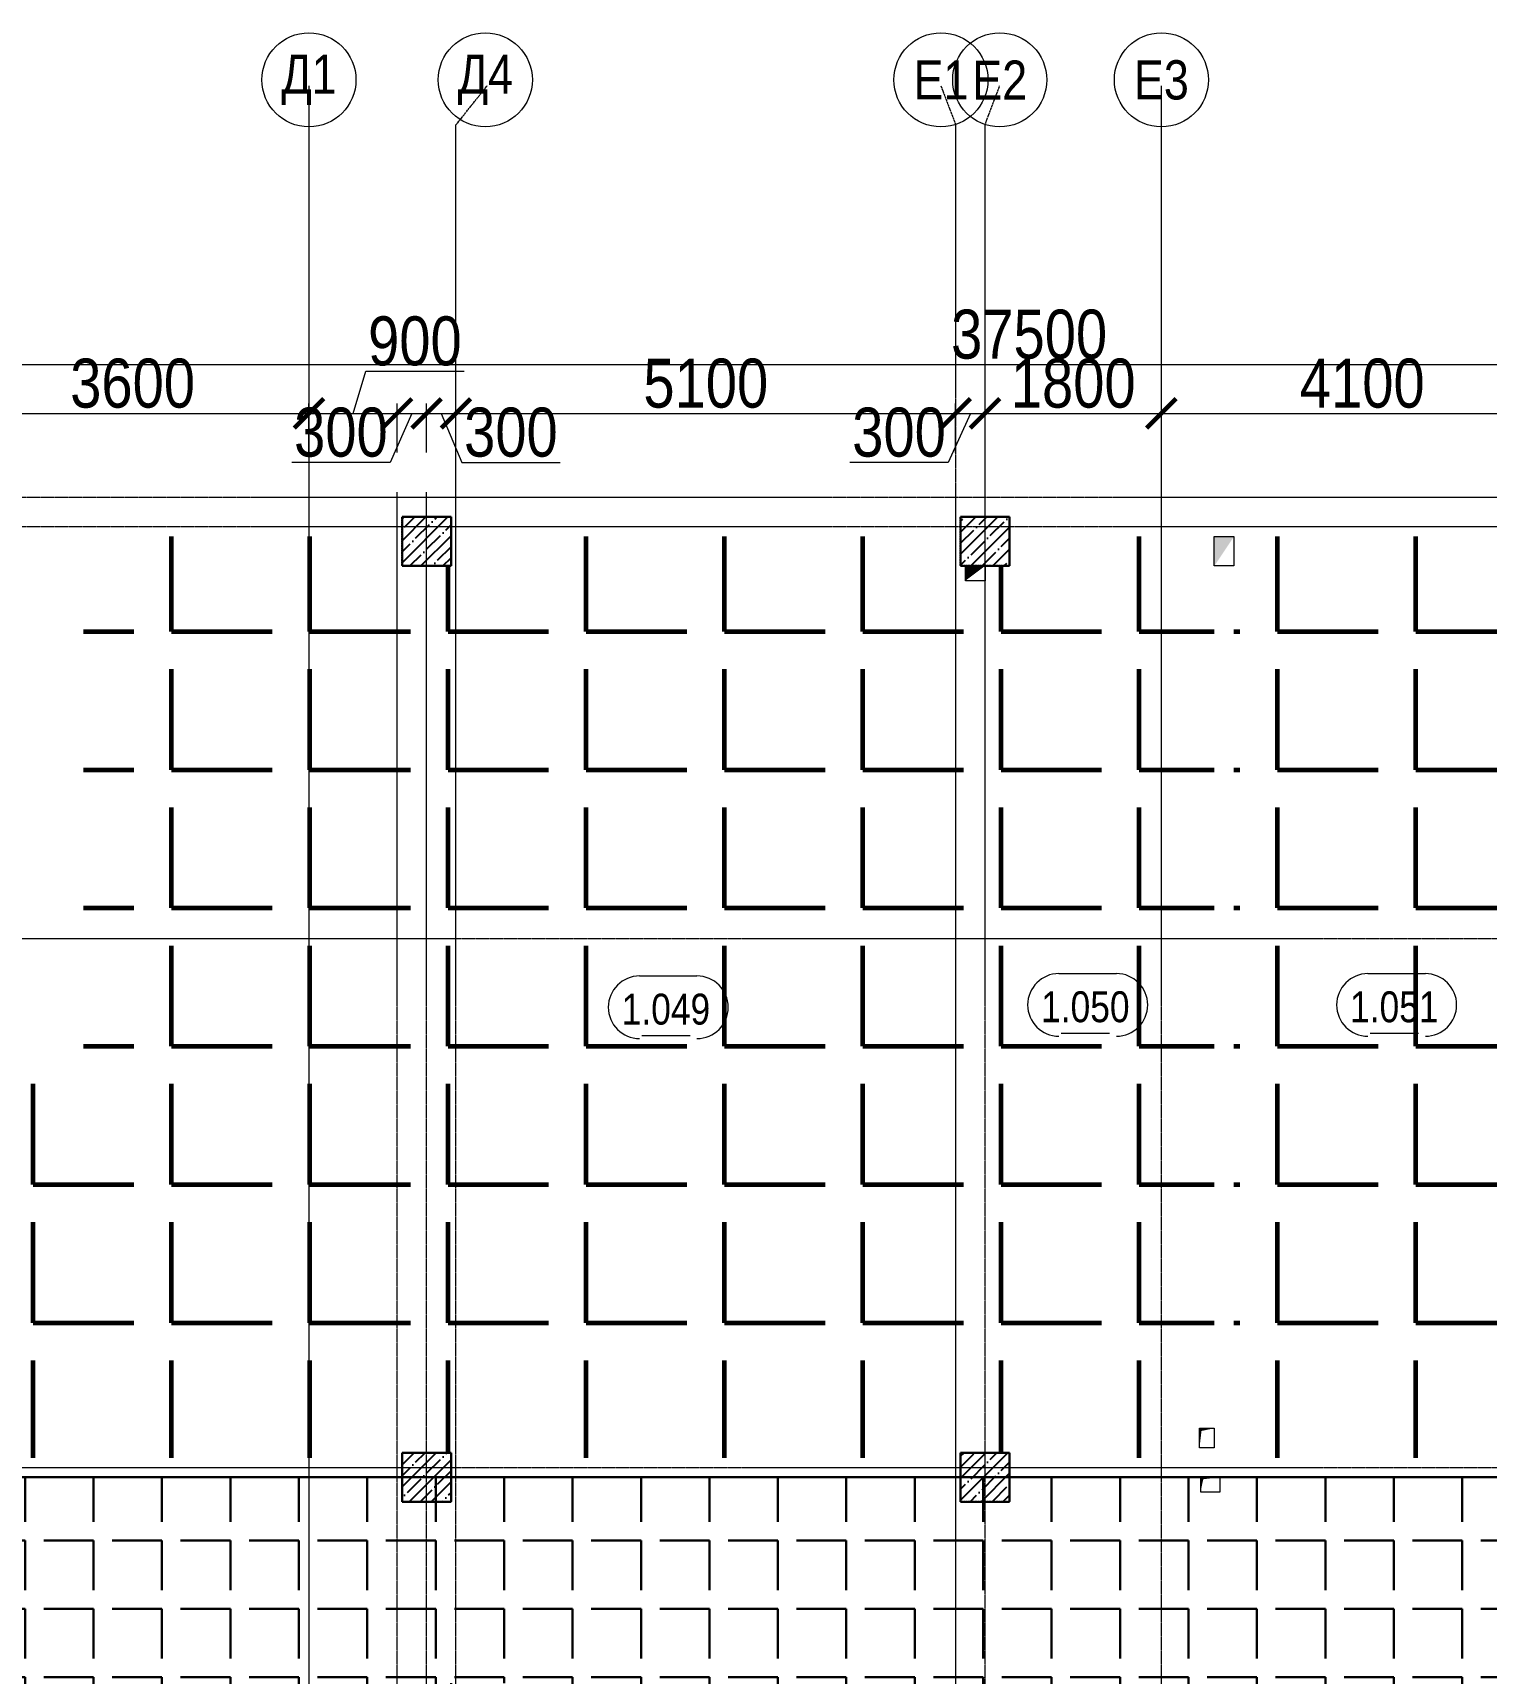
# Model space of a CAD drawing. Header units: millimetres. Extents: x -65509 to 912790, y 446 to 713294.
# Drawn here: x 8461 to 23295, y 79672 to 96413 of the extents above; entities that cross this region are included whole.
import ezdxf
from ezdxf.enums import TextEntityAlignment as Align

# ---------------------------------------------------------------- set-up
doc = ezdxf.new("R2010")
doc.units = ezdxf.units.MM
doc.linetypes.add('CENTER2', pattern=[28.575, 19.05, -3.175, 3.175, -3.175])
doc.linetypes.add('HIDDEN2', pattern=[4.7625, 3.175, -1.5875])
doc.layers.get('Defpoints').update_dxf_attribs({"color": 250})
for name, color, linetype, lineweight in [('7.5) Плитка тип 6                    6 вып', 90, 'Continuous', 60), ('9.1) Линолеум 9  9.2 Инв', 3, 'Continuous', 60), ('АР_Area', 250, 'Continuous', 5), ('АР_Колонны', 250, 'Continuous', 30), ('АР_Стены ЖБ', 250, 'Continuous', 35), ('АР_Штриховка', 250, 'Continuous', 0), ('ВК_Шахты', 250, 'Continuous', 9), ('ОВ_Отопление', 250, 'Continuous', 5), ('РД_Оси_100', 250, 'Continuous', 0), ('РД_Оси_размер', 250, 'Continuous', 0)]:
    doc.layers.add(name, color=color, linetype=linetype, lineweight=lineweight)
doc.styles.add('style1', font='ARIALN.TTF')
doc.styles.add('ккк', font='isocpeur.ttf', dxfattribs={"width": 0.85, "oblique": 15})
doc.dimstyles.new('Dim100_ареал', dxfattribs={"dimscale": 100, "dimtxt": 2.5, "dimasz": 1, "dimexe": 1, "dimexo": 1, "dimgap": 0.5, "dimtad": 1, "dimzin": 12, "dimdsep": 46, "dimtxsty": 'style1', "dimblk": 'ARCHTICK', "dimcen": 1, "dimdle": 1, "dimclrd": 256, "dimclre": 256, "dimaunit": 1, "dimadec": 0, "dimazin": 3, "dimtfac": 1, "dimtmove": 1, "dimatfit": 3, "dimldrblk": 'OPEN30', "dimfxl": 4, "dimfxlon": 1, "dimtolj": 1, "dimtzin": 0, "dimlwd": 9, "dimlwe": 9, "dimarcsym": 0})
pattern_1 = [(45, (-120, -9128.87), (-112.2532, 112.2532), []), (45, (-7.75, -9128.87), (-112.2532, 112.2532), [198.4375, -39.6875, 0, -39.6875])]
pattern_2 = [(0, (0, 0), (0, 1410.97), [1026.16, -384.81]), (90, (0, 0), (-1410.97, 9e-14), [1026.16, -384.81])]

# ---------------------------------------------------------------- blocks, each defined once
blk = doc.blocks.new('otv')
at = {"linetype": 'Continuous'}
blk.add_lwpolyline([(0, -1), (0, 0), (1, 0), (1, -1)], close=True, dxfattribs=at)
blk.add_solid([(0, -1), (0, 0), (0.135, -0.137), (1, 0)], dxfattribs=at)
blk = doc.blocks.new('otv_в_стене')
at = {"linetype": 'Continuous'}
blk.add_lwpolyline([(0, -1), (0, 0), (1, 0), (1, -1)], close=True, dxfattribs=at)
blk.add_solid([(0, -1), (0, 0), (0.5, -0.5), (1, 0)], dxfattribs=at)
blk = doc.blocks.new('A-iden')
at = {"linetype": 'Continuous', "lineweight": 5}
blk.add_circle((0, -4), 3, dxfattribs=at)
at = {"color": 0, "linetype": 'Continuous', "lineweight": 20, "style": 'ккк', "width": 0.85}
blk.add_attdef('ID', text='', height=8, dxfattribs=at).set_placement((0.31, -3.85), align=Align.MIDDLE_CENTER)
blk = doc.blocks.new('_ArchTick')
at = {"color": 0, "linetype": 'ByBlock', "const_width": 0.15}
blk.add_lwpolyline([(-0.5, -0.5), (0.5, 0.5)], dxfattribs=at)
blk = doc.blocks.new('*D98')
at = {"layer": 'Defpoints', "color": 0, "transparency": 16777216}
for p in [(1233153, 224571), (1195653, 222571), (1233153, 222571)]:
    blk.add_point(p, dxfattribs=at)
at = {"layer": 'РД_Оси_размер', "lineweight": 9, "transparency": 16777216}
for p, q in [((1195653, 224171), (1195653, 224671)), ((1233153, 224171), (1233153, 224671)), ((1195553, 224571), (1233253, 224571))]:
    blk.add_line(p, q, dxfattribs=at)
at = {"layer": 'РД_Оси_размер', "lineweight": 9, "transparency": 16777216, "xscale": 300, "yscale": 300, "zscale": 300, "rotation": 180}
blk.add_blockref('_ArchTick', (1195653, 224571), dxfattribs=at)
at = {"layer": 'РД_Оси_размер', "lineweight": 9, "transparency": 16777216, "xscale": 300, "yscale": 300, "zscale": 300}
blk.add_blockref('_ArchTick', (1233153, 224571), dxfattribs=at)
at = {"layer": 'РД_Оси_размер', "color": 0, "transparency": 16777216, "insert": (1214403, 224876), "char_height": 500, "attachment_point": 5, "style": 'style1'}
blk.add_mtext('\\A1;37500', dxfattribs=at)
blk = doc.blocks.new('_Open30')
at = {"color": 0, "linetype": 'ByBlock', "lineweight": -2}
for p, q in [((-1, 0.268), (0, 0)), ((0, 0), (-1, -0.268)), ((0, 0), (-1, 0))]:
    blk.add_line(p, q, dxfattribs=at)
blk = doc.blocks.new('*D103')
at = {"layer": 'Defpoints', "color": 0, "transparency": 16777216}
for p in [(1207053, 224071), (1203453, 222571), (1207053, 222571)]:
    blk.add_point(p, dxfattribs=at)
at = {"layer": 'РД_Оси_размер', "lineweight": 9, "transparency": 16777216}
for p, q in [((1203453, 223671), (1203453, 224171)), ((1207053, 223671), (1207053, 224171)), ((1203353, 224071), (1207153, 224071))]:
    blk.add_line(p, q, dxfattribs=at)
at = {"layer": 'РД_Оси_размер', "lineweight": 9, "transparency": 16777216, "xscale": 300, "yscale": 300, "zscale": 300, "rotation": 180}
blk.add_blockref('_ArchTick', (1203453, 224071), dxfattribs=at)
at = {"layer": 'РД_Оси_размер', "lineweight": 9, "transparency": 16777216, "xscale": 300, "yscale": 300, "zscale": 300}
blk.add_blockref('_ArchTick', (1207053, 224071), dxfattribs=at)
at = {"layer": 'РД_Оси_размер', "color": 0, "transparency": 16777216, "insert": (1205253, 224376), "char_height": 500, "attachment_point": 5, "style": 'style1'}
blk.add_mtext('\\A1;3600', dxfattribs=at)
blk = doc.blocks.new('*D104')
at = {"layer": 'Defpoints', "color": 0, "transparency": 16777216}
for p in [(1207953, 224071), (1207053, 222571), (1207953, 222571)]:
    blk.add_point(p, dxfattribs=at)
at = {"layer": 'РД_Оси_размер', "lineweight": 9, "transparency": 16777216}
for p, q in [((1207503, 224071), (1207632, 224501)), ((1207632, 224501), (1208637, 224501)), ((1207053, 223671), (1207053, 224171)), ((1207953, 223671), (1207953, 224171)), ((1206953, 224071), (1208053, 224071))]:
    blk.add_line(p, q, dxfattribs=at)
at = {"layer": 'РД_Оси_размер', "lineweight": 9, "transparency": 16777216, "xscale": 300, "yscale": 300, "zscale": 300, "rotation": 180}
blk.add_blockref('_ArchTick', (1207053, 224071), dxfattribs=at)
at = {"layer": 'РД_Оси_размер', "lineweight": 9, "transparency": 16777216, "xscale": 300, "yscale": 300, "zscale": 300}
blk.add_blockref('_ArchTick', (1207953, 224071), dxfattribs=at)
at = {"layer": 'РД_Оси_размер', "color": 0, "transparency": 16777216, "insert": (1208134, 224807), "char_height": 500, "attachment_point": 5, "style": 'style1'}
blk.add_mtext('\\A1;900', dxfattribs=at)
blk = doc.blocks.new('*D105')
at = {"layer": 'Defpoints', "color": 0, "transparency": 16777216}
for p in [(1208253, 224071), (1207953, 222571), (1208253, 222571)]:
    blk.add_point(p, dxfattribs=at)
at = {"layer": 'РД_Оси_размер', "lineweight": 9, "transparency": 16777216}
for p, q in [((1207953, 223671), (1207953, 224171)), ((1208253, 223671), (1208253, 224171)), ((1207853, 224071), (1208353, 224071)), ((1208103, 224071), (1207881, 223571)), ((1207881, 223571), (1206877, 223571))]:
    blk.add_line(p, q, dxfattribs=at)
at = {"layer": 'РД_Оси_размер', "lineweight": 9, "transparency": 16777216, "xscale": 300, "yscale": 300, "zscale": 300, "rotation": 180}
blk.add_blockref('_ArchTick', (1207953, 224071), dxfattribs=at)
at = {"layer": 'РД_Оси_размер', "lineweight": 9, "transparency": 16777216, "xscale": 300, "yscale": 300, "zscale": 300}
blk.add_blockref('_ArchTick', (1208253, 224071), dxfattribs=at)
at = {"layer": 'РД_Оси_размер', "color": 0, "transparency": 16777216, "insert": (1207379, 223876), "char_height": 500, "attachment_point": 5, "style": 'style1'}
blk.add_mtext('\\A1;300', dxfattribs=at)
blk = doc.blocks.new('*D106')
at = {"layer": 'Defpoints', "color": 0, "transparency": 16777216}
for p in [(1208553, 224071), (1208253, 222571), (1208553, 222571)]:
    blk.add_point(p, dxfattribs=at)
at = {"layer": 'РД_Оси_размер', "lineweight": 9, "transparency": 16777216}
for p, q in [((1208253, 223671), (1208253, 224171)), ((1208553, 223671), (1208553, 224171)), ((1208153, 224071), (1208653, 224071)), ((1208403, 224071), (1208612, 223571)), ((1208612, 223571), (1209616, 223571))]:
    blk.add_line(p, q, dxfattribs=at)
at = {"layer": 'РД_Оси_размер', "lineweight": 9, "transparency": 16777216, "xscale": 300, "yscale": 300, "zscale": 300, "rotation": 180}
blk.add_blockref('_ArchTick', (1208253, 224071), dxfattribs=at)
at = {"layer": 'РД_Оси_размер', "lineweight": 9, "transparency": 16777216, "xscale": 300, "yscale": 300, "zscale": 300}
blk.add_blockref('_ArchTick', (1208553, 224071), dxfattribs=at)
at = {"layer": 'РД_Оси_размер', "color": 0, "transparency": 16777216, "insert": (1209114, 223876), "char_height": 500, "attachment_point": 5, "style": 'style1'}
blk.add_mtext('\\A1;300', dxfattribs=at)
blk = doc.blocks.new('*D107')
at = {"layer": 'Defpoints', "color": 0, "transparency": 16777216}
for p in [(1213653, 224071), (1208553, 222571), (1213653, 222571)]:
    blk.add_point(p, dxfattribs=at)
at = {"layer": 'РД_Оси_размер', "lineweight": 9, "transparency": 16777216}
for p, q in [((1208553, 223671), (1208553, 224171)), ((1213653, 223671), (1213653, 224171)), ((1208453, 224071), (1213753, 224071))]:
    blk.add_line(p, q, dxfattribs=at)
at = {"layer": 'РД_Оси_размер', "lineweight": 9, "transparency": 16777216, "xscale": 300, "yscale": 300, "zscale": 300, "rotation": 180}
blk.add_blockref('_ArchTick', (1208553, 224071), dxfattribs=at)
at = {"layer": 'РД_Оси_размер', "lineweight": 9, "transparency": 16777216, "xscale": 300, "yscale": 300, "zscale": 300}
blk.add_blockref('_ArchTick', (1213653, 224071), dxfattribs=at)
at = {"layer": 'РД_Оси_размер', "color": 0, "transparency": 16777216, "insert": (1211103, 224376), "char_height": 500, "attachment_point": 5, "style": 'style1'}
blk.add_mtext('\\A1;5100', dxfattribs=at)
blk = doc.blocks.new('*D108')
at = {"layer": 'Defpoints', "color": 0, "transparency": 16777216}
for p in [(1213953, 224071), (1213653, 222571), (1213953, 222571)]:
    blk.add_point(p, dxfattribs=at)
at = {"layer": 'РД_Оси_размер', "lineweight": 9, "transparency": 16777216}
for p, q in [((1213653, 223671), (1213653, 224171)), ((1213953, 223671), (1213953, 224171)), ((1213553, 224071), (1214053, 224071)), ((1213803, 224071), (1213577, 223571)), ((1213577, 223571), (1212573, 223571))]:
    blk.add_line(p, q, dxfattribs=at)
at = {"layer": 'РД_Оси_размер', "lineweight": 9, "transparency": 16777216, "xscale": 300, "yscale": 300, "zscale": 300, "rotation": 180}
blk.add_blockref('_ArchTick', (1213653, 224071), dxfattribs=at)
at = {"layer": 'РД_Оси_размер', "lineweight": 9, "transparency": 16777216, "xscale": 300, "yscale": 300, "zscale": 300}
blk.add_blockref('_ArchTick', (1213953, 224071), dxfattribs=at)
at = {"layer": 'РД_Оси_размер', "color": 0, "transparency": 16777216, "insert": (1213075, 223876), "char_height": 500, "attachment_point": 5, "style": 'style1'}
blk.add_mtext('\\A1;300', dxfattribs=at)
blk = doc.blocks.new('*D109')
at = {"layer": 'Defpoints', "color": 0, "transparency": 16777216}
for p in [(1215753, 224071), (1213953, 222571), (1215753, 222571)]:
    blk.add_point(p, dxfattribs=at)
at = {"layer": 'РД_Оси_размер', "lineweight": 9, "transparency": 16777216}
for p, q in [((1213953, 223671), (1213953, 224171)), ((1215753, 223671), (1215753, 224171)), ((1213853, 224071), (1215853, 224071))]:
    blk.add_line(p, q, dxfattribs=at)
at = {"layer": 'РД_Оси_размер', "lineweight": 9, "transparency": 16777216, "xscale": 300, "yscale": 300, "zscale": 300, "rotation": 180}
blk.add_blockref('_ArchTick', (1213953, 224071), dxfattribs=at)
at = {"layer": 'РД_Оси_размер', "lineweight": 9, "transparency": 16777216, "xscale": 300, "yscale": 300, "zscale": 300}
blk.add_blockref('_ArchTick', (1215753, 224071), dxfattribs=at)
at = {"layer": 'РД_Оси_размер', "color": 0, "transparency": 16777216, "insert": (1214853, 224376), "char_height": 500, "attachment_point": 5, "style": 'style1'}
blk.add_mtext('\\A1;1800', dxfattribs=at)
blk = doc.blocks.new('*D110')
at = {"layer": 'Defpoints', "color": 0, "transparency": 16777216}
for p in [(1219853, 224071), (1215753, 222571), (1219853, 222571)]:
    blk.add_point(p, dxfattribs=at)
at = {"layer": 'РД_Оси_размер', "lineweight": 9, "transparency": 16777216}
for p, q in [((1215753, 223671), (1215753, 224171)), ((1219853, 223671), (1219853, 224171)), ((1215653, 224071), (1219953, 224071))]:
    blk.add_line(p, q, dxfattribs=at)
at = {"layer": 'РД_Оси_размер', "lineweight": 9, "transparency": 16777216, "xscale": 300, "yscale": 300, "zscale": 300, "rotation": 180}
blk.add_blockref('_ArchTick', (1215753, 224071), dxfattribs=at)
at = {"layer": 'РД_Оси_размер', "lineweight": 9, "transparency": 16777216, "xscale": 300, "yscale": 300, "zscale": 300}
blk.add_blockref('_ArchTick', (1219853, 224071), dxfattribs=at)
at = {"layer": 'РД_Оси_размер', "color": 0, "transparency": 16777216, "insert": (1217803, 224376), "char_height": 500, "attachment_point": 5, "style": 'style1'}
blk.add_mtext('\\A1;4100', dxfattribs=at)
blk = doc.blocks.new('MOK-МаркаПом_овал_ареал')
for p, q in [((-2.99, 3.76), (3.52, 3.76)), ((-2.75, -3), (2.75, -3))]:
    blk.add_line(p, q)
for centre, radius, start, end in [((-2.99, 0.21), 3.55, 90, 270), ((3.52, 0.21), 3.55, 270, 90), ((-7.41, 0), 7.16, 0, 0.001)]:
    blk.add_arc(centre, radius, start, end)
at = {"color": 0, "style": 'style1'}
blk.add_attdef('АР-ПОМЕЩЕНИЕ:НОМЕР', text='', height=3, dxfattribs=at).set_placement((0.26, 0), align=Align.MIDDLE)
blk = doc.blocks.new('оси_рен')
at = {"layer": 'РД_Оси_100', "color": 251, "linetype": 'CENTER2', "true_color": 0x636466}
for p, q in [((1215752.916, 222320.175), (1215752.916, 227414.666)), ((1215752.916, 135558.25), (1215752.916, 223268.25)), ((1189697.958, 218713.25), (1241712.916, 218713.25)), ((1189697.958, 213313.25), (1241712.916, 213313.25))]:
    blk.add_line(p, q, dxfattribs=at)
for points in [[(1207052.916, 227414.666), (1207052.916, 222320.175)], [(1208552.916, 222320.175), (1208552.916, 227014.666), (1208873.083, 227415.344)], [(1213502.916, 227414.666), (1213652.916, 227014.666), (1213652.916, 222320.175)], [(1213952.916, 222320.175), (1213952.916, 227014.666), (1214102.916, 227414.666)], [(1241712.916, 223213.25), (1190197.958, 223213.25), (1189697.958, 223363.25)], [(1207052.916, 223268.25), (1207052.916, 135558.25)], [(1207952.916, 135558.25), (1207952.916, 223268.25)], [(1208252.916, 135558.25), (1208252.916, 223268.25)], [(1208552.916, 135558.25), (1208552.916, 223268.25)], [(1213652.916, 223268.25), (1213652.916, 135558.25)], [(1213952.916, 135558.25), (1213952.916, 223268.25)], [(1241712.916, 222913.25), (1190197.958, 222913.25), (1189697.958, 222763.25)]]:
    blk.add_lwpolyline(points, dxfattribs=at)
at = {"layer": 'РД_Оси_100', "color": 251, "true_color": 0x636466}
ref = blk.add_blockref('A-iden', (1207052.916, 228114.666), dxfattribs=dict(at, xscale=160, yscale=160))
ref.add_attrib('ID', 'Д1', dxfattribs={"layer": '0', "linetype": 'Continuous', "height": 400, "style": 'style1'}).set_placement((1207052.916, 227474.666), align=Align.MIDDLE)
ref = blk.add_blockref('A-iden', (1208852.916, 228114.665), dxfattribs=dict(at, xscale=160, yscale=160))
ref.add_attrib('ID', 'Д4', dxfattribs={"layer": '0', "linetype": 'Continuous', "height": 400, "style": 'style1'}).set_placement((1208852.916, 227474.665), align=Align.MIDDLE)
ref = blk.add_blockref('A-iden', (1213502.916, 228114.666), dxfattribs=dict(at, xscale=160, yscale=160))
ref.add_attrib('ID', 'Е1', dxfattribs={"layer": '0', "linetype": 'Continuous', "height": 400, "style": 'style1'}).set_placement((1213502.916, 227474.666), align=Align.MIDDLE)
ref = blk.add_blockref('A-iden', (1214102.916, 228114.666), dxfattribs=dict(at, xscale=160, yscale=160))
ref.add_attrib('ID', 'Е2', dxfattribs={"layer": '0', "linetype": 'Continuous', "height": 400, "style": 'style1'}).set_placement((1214102.916, 227474.666), align=Align.MIDDLE)
ref = blk.add_blockref('A-iden', (1215752.916, 228114.666), dxfattribs=dict(at, xscale=160, yscale=160))
ref.add_attrib('ID', 'Е3', dxfattribs={"layer": '0', "linetype": 'Continuous', "height": 400, "style": 'style1'}).set_placement((1215752.916, 227474.666), align=Align.MIDDLE)
at = {"layer": 'РД_Оси_размер', "color": 251, "true_color": 0x636466}
for base, p1, p2, picture, middle in [((1233152.916, 224571.073), (1195652.916, 222571.073), (1233152.916, 222571.073), '*D98', (1214402.916, 224876.359)), ((1207952.916, 224071.073), (1207052.916, 222571.073), (1207952.916, 222571.073), '*D104', (1207682.001, 224806.646)), ((1207052.916, 224071.073), (1203452.916, 222571.073), (1207052.916, 222571.073), '*D103', (1205252.916, 224376.359)), ((1213652.916, 224071.073), (1208552.916, 222571.073), (1213652.916, 222571.073), '*D107', (1211102.916, 224376.359)), ((1215752.916, 224071.073), (1213952.916, 222571.073), (1215752.916, 222571.073), '*D109', (1214852.916, 224376.359)), ((1219852.916, 224071.073), (1215752.916, 222571.073), (1219852.916, 222571.073), '*D110', (1217802.916, 224376.359))]:
    dim = blk.add_linear_dim(base=base, p1=p1, p2=p2, dimstyle='Dim100_ареал', override={"dimtxt": 5, "dimasz": 3}, dxfattribs=at)
    dim.commit()
    dim.dimension.update_dxf_attribs({"geometry": picture, "text_midpoint": middle})
for base, p1, p2, picture, middle in [((1208252.916, 224071.073), (1207952.916, 222571.073), (1208252.916, 222571.073), '*D105', (1207831.484, 223571.073)), ((1208552.916, 224071.073), (1208252.916, 222571.073), (1208552.916, 222571.073), '*D106', (1208661.947, 223571.073)), ((1213952.916, 224071.073), (1213652.916, 222571.073), (1213952.916, 222571.073), '*D108', (1213527.43, 223571.073))]:
    dim = blk.add_linear_dim(base=base, p1=p1, p2=p2, dimstyle='Dim100_ареал', override={"dimtxt": 5, "dimasz": 3}, dxfattribs=at)
    dim.commit()
    dim.dimension.update_dxf_attribs({"geometry": picture, "text_midpoint": middle, "dimtype": 160})

msp = doc.modelspace()

# ---------------------------------------------------------------- hatches: boundary and pattern name
at = {"layer": '7.5) Плитка тип 6                    6 вып', "lineweight": 30}
h = msp.add_hatch(dxfattribs=at)
h.set_pattern_fill('ANGLE', color=256, scale=100, angle=180)
h.set_pattern_definition([(180, (0, 0), (-9e-14, -698.5), [508, -190.5]), (270, (0, 0), (698.5, -1e-13), [508, -190.5])])
h.paths.add_polyline_path([(27480, 81671.13), (12730, 81671.13), (1218.836, 81671.13), (1218.836, 81371.13), (-20, 81371.13), (-20, 79458.543), (12730, 79458.543), (12730, 79571.13), (13500, 79571.13), (13500, 76821.13), (16680, 76821.13), (16680, 77021.13), (17980, 77021.13), (17980, 78271.13), (24280, 78271.13), (24280, 77021.13), (27150.553, 77021.13), (27150.553, 78271.186), (27480, 78271.186)])
at = {"layer": '9.1) Линолеум 9  9.2 Инв'}
h = msp.add_hatch(dxfattribs=at)
h.set_pattern_fill('ANGLE', color=256, scale=202)
h.set_pattern_definition(pattern_2)
h.paths.add_polyline_path([(17980, 90971.13), (17930, 90971.13), (17930, 91271.13), (17530, 91271.13), (15130, 91271.13), (14230, 91271.13), (12730, 91271.13), (12730, 90971.13), (12230, 90971.13), (12230, 91271.13), (11830, 91271.13), (9430, 91271.13), (8980, 91271.13), (8980, 85871.13), (4180, 85871.13), (4180, 81871.13), (5930, 81871.13), (5930, 81921.13), (6430, 81921.13), (6430, 81871.13), (12230, 81871.13), (12230, 81921.13), (12730, 81921.13), (12730, 81871.13), (14230, 81871.13), (17130, 81871.13), (17930, 81871.13), (17930, 81921.13), (17980, 81921.13)])
h.paths.add_polyline_path([(7250, 85851.13), (7250, 85731.13), (7000, 85731.13), (7000, 85851.13)], flags=16)
h = msp.add_hatch(dxfattribs=at)
h.set_pattern_fill('ANGLE', color=256, scale=202)
h.set_pattern_definition(pattern_2)
h.paths.add_polyline_path([(20520, 91271.13), (19930, 91271.13), (18430, 91271.13), (18430, 90971.13), (18180, 90971.13), (18180, 90821.13), (18180, 81921.13), (18430, 81921.13), (18430, 81871.13), (19530, 81871.13), (20520, 81871.13), (20520, 81971.177), (20368.991, 81971.177), (20368.991, 82171.177), (20520, 82171.177)])
h = msp.add_hatch(dxfattribs=at)
h.set_pattern_fill('ANGLE', color=256, scale=202)
h.set_pattern_definition(pattern_2)
h.paths.add_polyline_path([(24080, 89864.122), (23780, 89864.122), (23780, 90971.13), (23780, 91271.13), (23230, 91271.13), (20830, 91271.13), (20720, 91271.13), (20720, 90971.13), (20720, 81871.13), (21230, 81871.13), (22330, 81871.13), (23780, 81871.13), (23780, 81921.13), (24080, 81921.13)])
at = {"layer": 'АР_Штриховка', "linetype": 'Continuous', "lineweight": 25}
h = msp.add_hatch(dxfattribs=at)
h.set_pattern_fill('ANSI35', color=256, scale=25, style=0)
h.set_pattern_definition(pattern_1)
h.paths.add_polyline_path([(12230, 90971.13), (12730, 90971.13), (12730, 91471.13), (12230, 91471.13)], flags=0)
h = msp.add_hatch(dxfattribs=at)
h.set_pattern_fill('ANSI35', color=256, scale=25, style=0)
h.set_pattern_definition(pattern_1)
h.paths.add_polyline_path([(17930, 90971.13), (18430, 90971.13), (18430, 91471.13), (17930, 91471.13)], flags=0)
h = msp.add_hatch(dxfattribs=at)
h.set_pattern_fill('ANSI35', color=256, scale=25, style=0)
h.set_pattern_definition(pattern_1)
h.paths.add_polyline_path([(12230, 81421.13), (12730, 81421.13), (12730, 81921.13), (12230, 81921.13)], flags=0)
h = msp.add_hatch(dxfattribs=at)
h.set_pattern_fill('ANSI35', color=256, scale=25, style=0)
h.set_pattern_definition(pattern_1)
h.paths.add_polyline_path([(17930, 81421.13), (18430, 81421.13), (18430, 81921.13), (17930, 81921.13)], flags=0)

# ---------------------------------------------------------------- linework, layer by layer
at = {"layer": '7.5) Плитка тип 6                    6 вып', "lineweight": 30}
for points in [[(12730, 81671.13), (-20, 81671.13), (-20, 79458.543), (12730, 79458.543), (12730, 79571.13)], [(12730, 81671.13), (27480, 81671.13), (27480, 59646.13), (12730, 59646.13), (12730, 79571.13)]]:
    msp.add_lwpolyline(points, dxfattribs=at)
at = {"layer": 'АР_Колонны', "linetype": 'HIDDEN2', "lineweight": 25}
for p, q in [((12230, 91471.13), (12730, 91471.13)), ((12230, 90971.13), (12230, 91471.13)), ((12730, 91471.13), (12730, 90971.13)), ((17930, 91471.13), (18430, 91471.13)), ((17930, 90971.13), (17930, 91471.13)), ((18430, 91471.13), (18430, 90971.13)), ((12730, 90971.13), (12230, 90971.13)), ((18430, 90971.13), (17930, 90971.13)), ((12230, 81921.13), (12730, 81921.13)), ((12230, 81421.13), (12230, 81921.13)), ((12730, 81921.13), (12730, 81421.13)), ((17930, 81921.13), (18430, 81921.13)), ((17930, 81421.13), (17930, 81921.13)), ((18430, 81921.13), (18430, 81421.13)), ((12730, 81421.13), (12230, 81421.13)), ((18430, 81421.13), (17930, 81421.13))]:
    msp.add_line(p, q, dxfattribs=at)
at = {"layer": 'АР_Колонны', "linetype": 'Continuous', "lineweight": 25}
for p, q in [((12730, 91471.13), (12230, 91471.13)), ((12230, 91471.13), (12230, 90971.13)), ((12730, 90971.13), (12730, 91471.13)), ((18430, 91471.13), (17930, 91471.13)), ((17930, 91471.13), (17930, 90971.13)), ((18430, 90971.13), (18430, 91471.13)), ((12230, 90971.13), (12730, 90971.13)), ((17930, 90971.13), (18430, 90971.13)), ((12730, 81921.13), (12230, 81921.13)), ((12230, 81921.13), (12230, 81421.13)), ((12730, 81421.13), (12730, 81921.13)), ((18430, 81921.13), (17930, 81921.13)), ((17930, 81921.13), (17930, 81421.13)), ((18430, 81421.13), (18430, 81921.13)), ((12230, 81421.13), (12730, 81421.13)), ((17930, 81421.13), (18430, 81421.13))]:
    msp.add_line(p, q, dxfattribs=at)
at = {"layer": 'АР_Стены ЖБ', "linetype": 'Continuous', "lineweight": 25}
for p, q in [((12730, 91471.13), (12230, 91471.13)), ((12230, 91471.13), (12230, 90971.13)), ((12730, 90971.13), (12730, 91471.13)), ((18430, 91471.13), (17930, 91471.13)), ((17930, 91471.13), (17930, 90971.13)), ((18430, 90971.13), (18430, 91471.13)), ((12230, 90971.13), (12730, 90971.13)), ((17930, 90971.13), (18430, 90971.13)), ((12730, 81921.13), (12230, 81921.13)), ((12230, 81921.13), (12230, 81421.13)), ((12730, 81421.13), (12730, 81921.13)), ((18430, 81921.13), (17930, 81921.13)), ((17930, 81921.13), (17930, 81421.13)), ((18430, 81421.13), (18430, 81921.13)), ((12230, 81421.13), (12730, 81421.13)), ((17930, 81421.13), (18430, 81421.13))]:
    msp.add_line(p, q, dxfattribs=at)

# ---------------------------------------------------------------- block references
msp.add_blockref('оси_рен', (-1195772.915, -131542.119))
at = {"layer": 'АР_Area', "color": 18, "linetype": 'Continuous', "lineweight": 5, "true_color": 0x000000}
ref = msp.add_blockref('MOK-МаркаПом_овал_ареал', (14923.52, 86448.819), dxfattribs=dict(at, xscale=90, yscale=90, zscale=100))
ref.add_attrib('АР-ПОМЕЩЕНИЕ:НОМЕР', '1.049', dxfattribs={"layer": '0', "color": 0, "height": 315, "style": 'style1'}).set_placement((14923.52, 86448.819), align=Align.MIDDLE)
ref = msp.add_blockref('MOK-МаркаПом_овал_ареал', (19203.787, 86473.145), dxfattribs=dict(at, xscale=90, yscale=90, zscale=100))
ref.add_attrib('АР-ПОМЕЩЕНИЕ:НОМЕР', '1.050', dxfattribs={"layer": '0', "color": 0, "height": 315, "style": 'style1'}).set_placement((19203.787, 86473.145), align=Align.MIDDLE)
ref = msp.add_blockref('MOK-МаркаПом_овал_ареал', (22357.26, 86472.375), dxfattribs=dict(at, xscale=90, yscale=90, zscale=100))
ref.add_attrib('АР-ПОМЕЩЕНИЕ:НОМЕР', '1.051', dxfattribs={"layer": '0', "color": 0, "height": 315, "style": 'style1'}).set_placement((22357.26, 86472.375), align=Align.MIDDLE)
at = {"layer": 'ВК_Шахты', "color": 18, "true_color": 0x000000, "xscale": 150, "yscale": 200}
msp.add_blockref('otv', (20368.991, 82171.177), dxfattribs=at)
at = {"layer": 'ВК_Шахты', "color": 18, "true_color": 0x000000, "xscale": -150, "yscale": 200, "rotation": 90}
msp.add_blockref('otv', (20379.841, 81671.13), dxfattribs=at)
at = {"layer": 'ОВ_Отопление', "color": 18, "true_color": 0x000000, "xscale": 200}
for p, yscale in [((20520, 91271.13), 300), ((17980, 90971.13), 150)]:
    msp.add_blockref('otv_в_стене', p, dxfattribs=dict(at, yscale=yscale))

doc.saveas('drawing.dxf')
